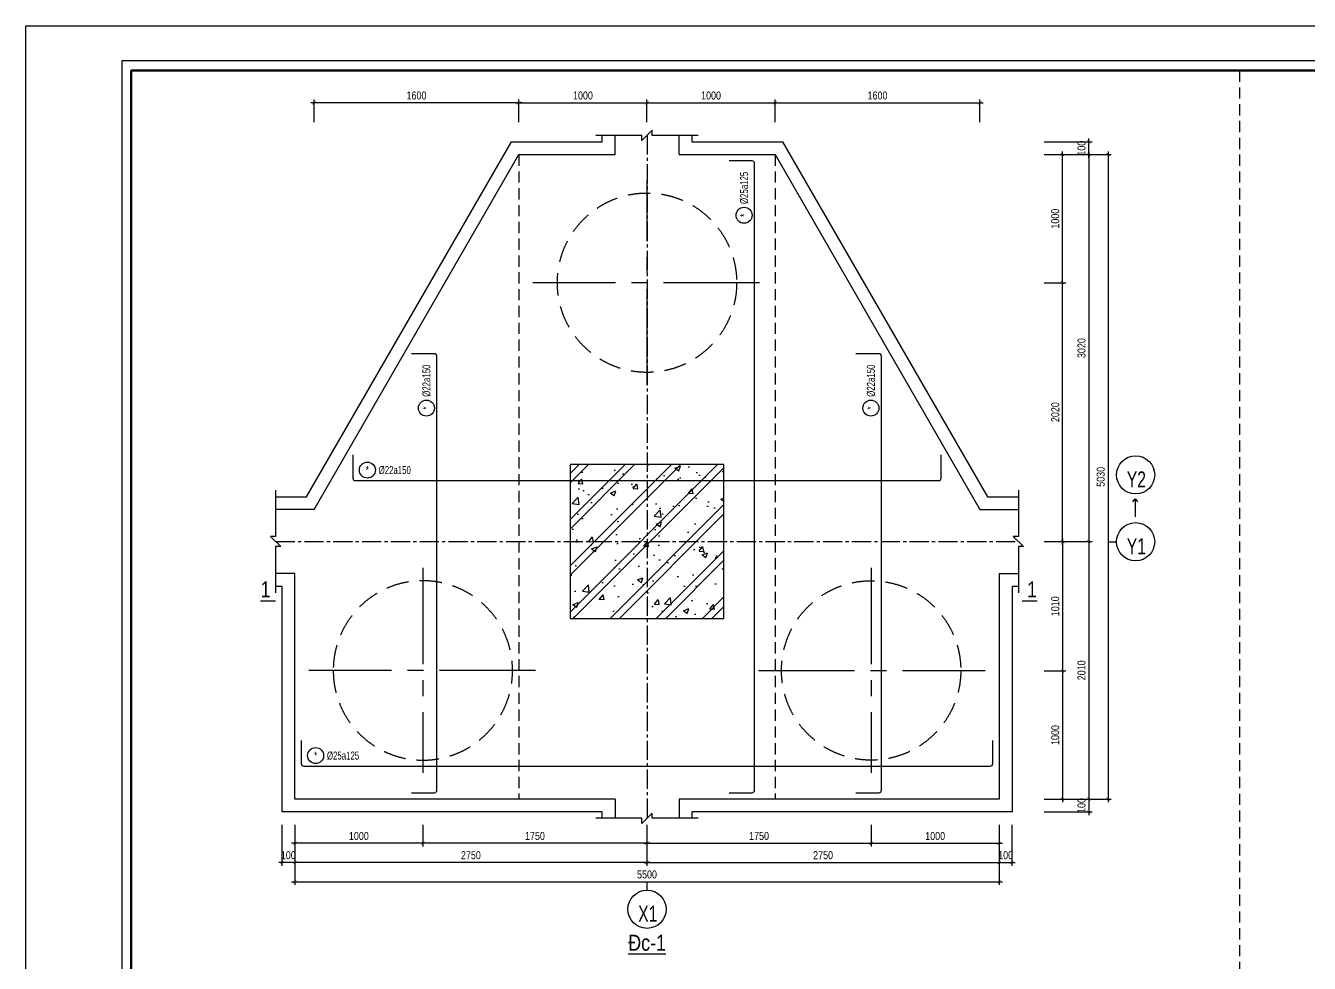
# Model space of a CAD drawing. Extents: x 71 to 2424299, y -14 to 1061502.
# Drawn here: x 1109180 to 1119203, y 528990 to 536307 of the extents above; entities that cross this region are included whole.
import ezdxf
from ezdxf.enums import TextEntityAlignment as Align

# ---------------------------------------------------------------- set-up
doc = ezdxf.new("R2010")
doc.units = 0
doc.header["$LTSCALE"] = 1000
doc.header["$MEASUREMENT"] = 0
doc.header["$PDMODE"] = 3
doc.linetypes.add('CENTER2', pattern=[1.125, 0.75, -0.125, 0.125, -0.125])
doc.linetypes.add('HIDDEN', pattern=[0.375, 0.25, -0.125])
doc.layers.get('0').update_dxf_attribs({"linetype": 'CONTINUOUS'})
doc.layers.get('Defpoints').update_dxf_attribs({"linetype": 'CONTINUOUS'})
for name, color, linetype in [('CDC-KHUNGTEN', 7, 'CONTINUOUS'), ('CDC.01.AXIS', 160, 'CENTER2'), ('CDC.02.DIM', 1, 'CONTINUOUS'), ('CDC.03.BORDER', 3, 'CONTINUOUS'), ('CDC.04.HIDDEN', 8, 'HIDDEN'), ('CDC.05.STEEL', 4, 'CONTINUOUS'), ('CDC.06.TEXT', 2, 'CONTINUOUS'), ('CDC.09.COLUMN', 4, 'CONTINUOUS'), ('CDC.10.HATCH', 9, 'CONTINUOUS'), ('CDC.11.NOTE', 8, 'CONTINUOUS'), ('CDC.12.PILE', 7, 'CONTINUOUS'), ('CDC.14.STEELNUM', 9, 'CONTINUOUS')]:
    doc.layers.add(name, color=color, linetype=linetype)
doc.styles.add('ARIAL', font='arial.ttf', dxfattribs={"width": 0.8})
doc.dimstyles.new('25', dxfattribs={"dimscale": 25, "dimtxt": 2.5, "dimasz": 1, "dimexe": 1, "dimexo": 0, "dimgap": 1, "dimtad": 1, "dimdec": 0, "dimdsep": 46, "dimtxsty": 'ARIAL', "dimblk": 'ARCHTICK', "dimcen": 1, "dimdle": 1, "dimclrd": 256, "dimclre": 256, "dimclrt": 2, "dimadec": 0, "dimazin": 0, "dimtfac": 0.00072, "dimtdec": 0, "dimtix": 1, "dimtmove": 2, "dimatfit": 3, "dimldrblk": 'ARCHTICK', "dimfxl": 1, "dimtolj": 1, "dimarcsym": 0})

# ---------------------------------------------------------------- blocks, each defined once
blk = doc.blocks.new('_ArchTick')
at = {"color": 0, "linetype": 'ByBlock', "const_width": 0.15}
blk.add_lwpolyline([(-0.5, -0.5), (0.5, 0.5)], dxfattribs=at)
blk = doc.blocks.new('*D94')
at = {"layer": 'CDC.02.DIM', "lineweight": -2, "transparency": 16777216}
for p, q in [((1111281, 530071), (1111281, 529751)), ((1114031, 530071), (1114031, 529751)), ((1114056, 529776), (1111256, 529776))]:
    blk.add_line(p, q, dxfattribs=at)
at = {"layer": 'Defpoints', "color": 0, "transparency": 16777216}
for p in [(1111281, 530071), (1114031, 530071), (1111281, 529776)]:
    blk.add_point(p, dxfattribs=at)
at = {"layer": 'CDC.02.DIM', "lineweight": -2, "transparency": 16777216, "xscale": 25, "yscale": 25, "zscale": 25, "rotation": 180}
blk.add_blockref('_ArchTick', (1111281, 529776), dxfattribs=at)
at = {"layer": 'CDC.02.DIM', "lineweight": -2, "transparency": 16777216, "xscale": 25, "yscale": 25, "zscale": 25}
blk.add_blockref('_ArchTick', (1114031, 529776), dxfattribs=at)
at = {"layer": 'CDC.02.DIM', "color": 2, "transparency": 16777216, "insert": (1112656, 529833), "char_height": 62.5, "attachment_point": 5, "style": 'ARIAL'}
blk.add_mtext('\\A1;2750', dxfattribs=at)
blk = doc.blocks.new('*D95')
at = {"layer": 'CDC.02.DIM', "lineweight": -2, "transparency": 16777216}
for p, q in [((1114031, 530071), (1114031, 529751)), ((1116781, 530071), (1116781, 529751)), ((1114006, 529776), (1116806, 529776))]:
    blk.add_line(p, q, dxfattribs=at)
at = {"layer": 'Defpoints', "color": 0, "transparency": 16777216}
for p in [(1114031, 530071), (1116781, 530071), (1116781, 529776)]:
    blk.add_point(p, dxfattribs=at)
at = {"layer": 'CDC.02.DIM', "lineweight": -2, "transparency": 16777216, "xscale": 25, "yscale": 25, "zscale": 25, "rotation": 180}
blk.add_blockref('_ArchTick', (1114031, 529776), dxfattribs=at)
at = {"layer": 'CDC.02.DIM', "lineweight": -2, "transparency": 16777216, "xscale": 25, "yscale": 25, "zscale": 25}
blk.add_blockref('_ArchTick', (1116781, 529776), dxfattribs=at)
at = {"layer": 'CDC.02.DIM', "color": 2, "transparency": 16777216, "insert": (1115406, 529833), "char_height": 62.5, "attachment_point": 5, "style": 'ARIAL'}
blk.add_mtext('\\A1;2750', dxfattribs=at)
blk = doc.blocks.new('*D96')
at = {"layer": 'CDC.02.DIM', "lineweight": -2, "transparency": 16777216}
for p, q in [((1111281, 530071), (1111281, 529601)), ((1116781, 530071), (1116781, 529601)), ((1111256, 529626), (1116806, 529626))]:
    blk.add_line(p, q, dxfattribs=at)
at = {"layer": 'Defpoints', "color": 0, "transparency": 16777216}
for p in [(1111281, 530071), (1116781, 530071), (1116781, 529626)]:
    blk.add_point(p, dxfattribs=at)
at = {"layer": 'CDC.02.DIM', "lineweight": -2, "transparency": 16777216, "xscale": 25, "yscale": 25, "zscale": 25, "rotation": 180}
blk.add_blockref('_ArchTick', (1111281, 529626), dxfattribs=at)
at = {"layer": 'CDC.02.DIM', "lineweight": -2, "transparency": 16777216, "xscale": 25, "yscale": 25, "zscale": 25}
blk.add_blockref('_ArchTick', (1116781, 529626), dxfattribs=at)
at = {"layer": 'CDC.02.DIM', "color": 2, "transparency": 16777216, "insert": (1114031, 529683), "char_height": 62.5, "attachment_point": 5, "style": 'ARIAL'}
blk.add_mtext('\\A1;5500', dxfattribs=at)
blk = doc.blocks.new('*D97')
at = {"layer": 'CDC.02.DIM', "lineweight": -2, "transparency": 16777216}
for p, q in [((1112281, 530071), (1112281, 529901)), ((1114031, 530071), (1114031, 529901)), ((1114056, 529926), (1112256, 529926))]:
    blk.add_line(p, q, dxfattribs=at)
at = {"layer": 'Defpoints', "color": 0, "transparency": 16777216}
for p in [(1112281, 530071), (1114031, 530071), (1112281, 529926)]:
    blk.add_point(p, dxfattribs=at)
at = {"layer": 'CDC.02.DIM', "lineweight": -2, "transparency": 16777216, "xscale": 25, "yscale": 25, "zscale": 25, "rotation": 180}
blk.add_blockref('_ArchTick', (1112281, 529926), dxfattribs=at)
at = {"layer": 'CDC.02.DIM', "lineweight": -2, "transparency": 16777216, "xscale": 25, "yscale": 25, "zscale": 25}
blk.add_blockref('_ArchTick', (1114031, 529926), dxfattribs=at)
at = {"layer": 'CDC.02.DIM', "color": 2, "transparency": 16777216, "insert": (1113156, 529983), "char_height": 62.5, "attachment_point": 5, "style": 'ARIAL'}
blk.add_mtext('\\A1;1750', dxfattribs=at)
blk = doc.blocks.new('*D98')
at = {"layer": 'CDC.02.DIM', "lineweight": -2, "transparency": 16777216}
for p, q in [((1114031, 530071), (1114031, 529901)), ((1115781, 530071), (1115781, 529901)), ((1114006, 529926), (1115806, 529926))]:
    blk.add_line(p, q, dxfattribs=at)
at = {"layer": 'Defpoints', "color": 0, "transparency": 16777216}
for p in [(1114031, 530071), (1115781, 530071), (1115781, 529926)]:
    blk.add_point(p, dxfattribs=at)
at = {"layer": 'CDC.02.DIM', "lineweight": -2, "transparency": 16777216, "xscale": 25, "yscale": 25, "zscale": 25, "rotation": 180}
blk.add_blockref('_ArchTick', (1114031, 529926), dxfattribs=at)
at = {"layer": 'CDC.02.DIM', "lineweight": -2, "transparency": 16777216, "xscale": 25, "yscale": 25, "zscale": 25}
blk.add_blockref('_ArchTick', (1115781, 529926), dxfattribs=at)
at = {"layer": 'CDC.02.DIM', "color": 2, "transparency": 16777216, "insert": (1114906, 529983), "char_height": 62.5, "attachment_point": 5, "style": 'ARIAL'}
blk.add_mtext('\\A1;1750', dxfattribs=at)
blk = doc.blocks.new('*D99')
at = {"layer": 'CDC.02.DIM', "lineweight": -2, "transparency": 16777216}
for p, q in [((1111181, 530071), (1111181, 529751)), ((1111281, 530071), (1111281, 529751)), ((1111306, 529776), (1111156, 529776))]:
    blk.add_line(p, q, dxfattribs=at)
at = {"layer": 'Defpoints', "color": 0, "transparency": 16777216}
for p in [(1111181, 530071), (1111281, 530071), (1111181, 529776)]:
    blk.add_point(p, dxfattribs=at)
at = {"layer": 'CDC.02.DIM', "lineweight": -2, "transparency": 16777216, "xscale": 25, "yscale": 25, "zscale": 25, "rotation": 180}
blk.add_blockref('_ArchTick', (1111181, 529776), dxfattribs=at)
at = {"layer": 'CDC.02.DIM', "lineweight": -2, "transparency": 16777216, "xscale": 25, "yscale": 25, "zscale": 25}
blk.add_blockref('_ArchTick', (1111281, 529776), dxfattribs=at)
at = {"layer": 'CDC.02.DIM', "color": 2, "transparency": 16777216, "insert": (1111230, 529833), "char_height": 62.5, "attachment_point": 5, "style": 'ARIAL'}
blk.add_mtext('\\A1;100', dxfattribs=at)
blk = doc.blocks.new('*D100')
at = {"layer": 'CDC.02.DIM', "lineweight": -2, "transparency": 16777216}
for p, q in [((1116781, 530071), (1116781, 529751)), ((1116881, 530071), (1116881, 529751)), ((1116756, 529776), (1116906, 529776))]:
    blk.add_line(p, q, dxfattribs=at)
at = {"layer": 'Defpoints', "color": 0, "transparency": 16777216}
for p in [(1116781, 530071), (1116881, 530071), (1116881, 529776)]:
    blk.add_point(p, dxfattribs=at)
at = {"layer": 'CDC.02.DIM', "lineweight": -2, "transparency": 16777216, "xscale": 25, "yscale": 25, "zscale": 25, "rotation": 180}
blk.add_blockref('_ArchTick', (1116781, 529776), dxfattribs=at)
at = {"layer": 'CDC.02.DIM', "lineweight": -2, "transparency": 16777216, "xscale": 25, "yscale": 25, "zscale": 25}
blk.add_blockref('_ArchTick', (1116881, 529776), dxfattribs=at)
at = {"layer": 'CDC.02.DIM', "color": 2, "transparency": 16777216, "insert": (1116831, 529833), "char_height": 62.5, "attachment_point": 5, "style": 'ARIAL'}
blk.add_mtext('\\A1;100', dxfattribs=at)
blk = doc.blocks.new('*D101')
at = {"layer": 'CDC.02.DIM', "lineweight": -2, "transparency": 16777216}
for p, q in [((1117131, 535301), (1117506, 535301)), ((1117481, 535326), (1117481, 532256)), ((1117131, 532281), (1117506, 532281))]:
    blk.add_line(p, q, dxfattribs=at)
at = {"layer": 'Defpoints', "color": 0, "transparency": 16777216}
for p in [(1117131, 535301), (1117131, 532281), (1117481, 532281)]:
    blk.add_point(p, dxfattribs=at)
at = {"layer": 'CDC.02.DIM', "lineweight": -2, "transparency": 16777216, "xscale": 25, "yscale": 25, "zscale": 25}
for p, rotation in [((1117481, 535301), 90), ((1117481, 532281), 270)]:
    blk.add_blockref('_ArchTick', p, dxfattribs=dict(at, rotation=rotation))
at = {"layer": 'CDC.02.DIM', "color": 2, "transparency": 16777216, "insert": (1117424, 533791), "char_height": 62.5, "attachment_point": 5, "rotation": 90, "style": 'ARIAL'}
blk.add_mtext('\\A1;3020', dxfattribs=at)
blk = doc.blocks.new('*D102')
at = {"layer": 'CDC.02.DIM', "lineweight": -2, "transparency": 16777216}
for p, q in [((1117131, 532281), (1117506, 532281)), ((1117481, 532306), (1117481, 530246)), ((1117131, 530271), (1117506, 530271))]:
    blk.add_line(p, q, dxfattribs=at)
at = {"layer": 'Defpoints', "color": 0, "transparency": 16777216}
for p in [(1117131, 532281), (1117131, 530271), (1117481, 530271)]:
    blk.add_point(p, dxfattribs=at)
at = {"layer": 'CDC.02.DIM', "lineweight": -2, "transparency": 16777216, "xscale": 25, "yscale": 25, "zscale": 25}
for p, rotation in [((1117481, 532281), 90), ((1117481, 530271), 270)]:
    blk.add_blockref('_ArchTick', p, dxfattribs=dict(at, rotation=rotation))
at = {"layer": 'CDC.02.DIM', "color": 2, "transparency": 16777216, "insert": (1117424, 531276), "char_height": 62.5, "attachment_point": 5, "rotation": 90, "style": 'ARIAL'}
blk.add_mtext('\\A1;2010', dxfattribs=at)
blk = doc.blocks.new('*D103')
at = {"layer": 'CDC.02.DIM', "lineweight": -2, "transparency": 16777216}
for p, q in [((1117131, 535401), (1117506, 535401)), ((1117481, 535276), (1117481, 535426)), ((1117131, 535301), (1117506, 535301))]:
    blk.add_line(p, q, dxfattribs=at)
at = {"layer": 'Defpoints', "color": 0, "transparency": 16777216}
for p in [(1117131, 535401), (1117481, 535401), (1117131, 535301)]:
    blk.add_point(p, dxfattribs=at)
at = {"layer": 'CDC.02.DIM', "lineweight": -2, "transparency": 16777216, "xscale": 25, "yscale": 25, "zscale": 25}
for p, rotation in [((1117481, 535401), 90), ((1117481, 535301), 270)]:
    blk.add_blockref('_ArchTick', p, dxfattribs=dict(at, rotation=rotation))
at = {"layer": 'CDC.02.DIM', "color": 2, "transparency": 16777216, "insert": (1117424, 535351), "char_height": 62.5, "attachment_point": 5, "rotation": 90, "style": 'ARIAL'}
blk.add_mtext('\\A1;100', dxfattribs=at)
blk = doc.blocks.new('*D104')
at = {"layer": 'CDC.02.DIM', "lineweight": -2, "transparency": 16777216}
for p, q in [((1117131, 530271), (1117506, 530271)), ((1117481, 530296), (1117481, 530146)), ((1117131, 530171), (1117506, 530171))]:
    blk.add_line(p, q, dxfattribs=at)
at = {"layer": 'Defpoints', "color": 0, "transparency": 16777216}
for p in [(1117131, 530271), (1117131, 530171), (1117481, 530171)]:
    blk.add_point(p, dxfattribs=at)
at = {"layer": 'CDC.02.DIM', "lineweight": -2, "transparency": 16777216, "xscale": 25, "yscale": 25, "zscale": 25}
for p, rotation in [((1117481, 530271), 90), ((1117481, 530171), 270)]:
    blk.add_blockref('_ArchTick', p, dxfattribs=dict(at, rotation=rotation))
at = {"layer": 'CDC.02.DIM', "color": 2, "transparency": 16777216, "insert": (1117424, 530221), "char_height": 62.5, "attachment_point": 5, "rotation": 90, "style": 'ARIAL'}
blk.add_mtext('\\A1;100', dxfattribs=at)
blk = doc.blocks.new('*D105')
at = {"layer": 'CDC.02.DIM', "lineweight": -2, "transparency": 16777216}
for p, q in [((1117131, 534301), (1117301, 534301)), ((1117276, 532256), (1117276, 534326)), ((1117131, 532281), (1117301, 532281))]:
    blk.add_line(p, q, dxfattribs=at)
at = {"layer": 'Defpoints', "color": 0, "transparency": 16777216}
for p in [(1117131, 534301), (1117276, 534301), (1117131, 532281)]:
    blk.add_point(p, dxfattribs=at)
at = {"layer": 'CDC.02.DIM', "lineweight": -2, "transparency": 16777216, "xscale": 25, "yscale": 25, "zscale": 25}
for p, rotation in [((1117276, 534301), 90), ((1117276, 532281), 270)]:
    blk.add_blockref('_ArchTick', p, dxfattribs=dict(at, rotation=rotation))
at = {"layer": 'CDC.02.DIM', "color": 2, "transparency": 16777216, "insert": (1117219, 533291), "char_height": 62.5, "attachment_point": 5, "rotation": 90, "style": 'ARIAL'}
blk.add_mtext('\\A1;2020', dxfattribs=at)
blk = doc.blocks.new('*D106')
at = {"layer": 'CDC.02.DIM', "lineweight": -2, "transparency": 16777216}
for p, q in [((1117131, 532281), (1117301, 532281)), ((1117276, 532306), (1117276, 531246)), ((1117131, 531271), (1117301, 531271))]:
    blk.add_line(p, q, dxfattribs=at)
at = {"layer": 'Defpoints', "color": 0, "transparency": 16777216}
for p in [(1117131, 532281), (1117131, 531271), (1117276, 531271)]:
    blk.add_point(p, dxfattribs=at)
at = {"layer": 'CDC.02.DIM', "lineweight": -2, "transparency": 16777216, "xscale": 25, "yscale": 25, "zscale": 25}
for p, rotation in [((1117276, 532281), 90), ((1117276, 531271), 270)]:
    blk.add_blockref('_ArchTick', p, dxfattribs=dict(at, rotation=rotation))
at = {"layer": 'CDC.02.DIM', "color": 2, "transparency": 16777216, "insert": (1117219, 531776), "char_height": 62.5, "attachment_point": 5, "rotation": 90, "style": 'ARIAL'}
blk.add_mtext('\\A1;1010', dxfattribs=at)
blk = doc.blocks.new('*D107')
at = {"layer": 'CDC.02.DIM', "lineweight": -2, "transparency": 16777216}
for p, q in [((1117131, 535301), (1117656, 535301)), ((1117631, 535326), (1117631, 530246)), ((1117131, 530271), (1117656, 530271))]:
    blk.add_line(p, q, dxfattribs=at)
at = {"layer": 'Defpoints', "color": 0, "transparency": 16777216}
for p in [(1117131, 535301), (1117131, 530271), (1117631, 530271)]:
    blk.add_point(p, dxfattribs=at)
at = {"layer": 'CDC.02.DIM', "lineweight": -2, "transparency": 16777216, "xscale": 25, "yscale": 25, "zscale": 25}
for p, rotation in [((1117631, 535301), 90), ((1117631, 530271), 270)]:
    blk.add_blockref('_ArchTick', p, dxfattribs=dict(at, rotation=rotation))
at = {"layer": 'CDC.02.DIM', "color": 2, "transparency": 16777216, "insert": (1117574, 532786), "char_height": 62.5, "attachment_point": 5, "rotation": 90, "style": 'ARIAL'}
blk.add_mtext('\\A1;5030', dxfattribs=at)
blk = doc.blocks.new('*D108')
at = {"layer": 'CDC.02.DIM', "lineweight": -2, "transparency": 16777216}
for p, q in [((1113006, 535705), (1114056, 535705)), ((1113031, 535555), (1113031, 535730)), ((1114031, 535555), (1114031, 535730))]:
    blk.add_line(p, q, dxfattribs=at)
at = {"layer": 'Defpoints', "color": 0, "transparency": 16777216}
for p in [(1114031, 535705), (1113031, 535555), (1114031, 535555)]:
    blk.add_point(p, dxfattribs=at)
at = {"layer": 'CDC.02.DIM', "lineweight": -2, "transparency": 16777216, "xscale": 25, "yscale": 25, "zscale": 25, "rotation": 180}
blk.add_blockref('_ArchTick', (1113031, 535705), dxfattribs=at)
at = {"layer": 'CDC.02.DIM', "lineweight": -2, "transparency": 16777216, "xscale": 25, "yscale": 25, "zscale": 25}
blk.add_blockref('_ArchTick', (1114031, 535705), dxfattribs=at)
at = {"layer": 'CDC.02.DIM', "color": 2, "transparency": 16777216, "insert": (1113531, 535762), "char_height": 62.5, "attachment_point": 5, "style": 'ARIAL'}
blk.add_mtext('\\A1;1000', dxfattribs=at)
blk = doc.blocks.new('*D109')
at = {"layer": 'CDC.02.DIM', "lineweight": -2, "transparency": 16777216}
for p, q in [((1114006, 535705), (1115056, 535705)), ((1114031, 535555), (1114031, 535730)), ((1115031, 535555), (1115031, 535730))]:
    blk.add_line(p, q, dxfattribs=at)
at = {"layer": 'Defpoints', "color": 0, "transparency": 16777216}
for p in [(1115031, 535705), (1114031, 535555), (1115031, 535555)]:
    blk.add_point(p, dxfattribs=at)
at = {"layer": 'CDC.02.DIM', "lineweight": -2, "transparency": 16777216, "xscale": 25, "yscale": 25, "zscale": 25, "rotation": 180}
blk.add_blockref('_ArchTick', (1114031, 535705), dxfattribs=at)
at = {"layer": 'CDC.02.DIM', "lineweight": -2, "transparency": 16777216, "xscale": 25, "yscale": 25, "zscale": 25}
blk.add_blockref('_ArchTick', (1115031, 535705), dxfattribs=at)
at = {"layer": 'CDC.02.DIM', "color": 2, "transparency": 16777216, "insert": (1114531, 535762), "char_height": 62.5, "attachment_point": 5, "style": 'ARIAL'}
blk.add_mtext('\\A1;1000', dxfattribs=at)
blk = doc.blocks.new('*D110')
at = {"layer": 'CDC.02.DIM', "lineweight": -2, "transparency": 16777216}
for p, q in [((1113056, 535705), (1111406, 535705)), ((1111431, 535555), (1111431, 535730)), ((1113031, 535555), (1113031, 535730))]:
    blk.add_line(p, q, dxfattribs=at)
at = {"layer": 'Defpoints', "color": 0, "transparency": 16777216}
for p in [(1111431, 535705), (1111431, 535555), (1113031, 535555)]:
    blk.add_point(p, dxfattribs=at)
at = {"layer": 'CDC.02.DIM', "lineweight": -2, "transparency": 16777216, "xscale": 25, "yscale": 25, "zscale": 25, "rotation": 180}
blk.add_blockref('_ArchTick', (1111431, 535705), dxfattribs=at)
at = {"layer": 'CDC.02.DIM', "lineweight": -2, "transparency": 16777216, "xscale": 25, "yscale": 25, "zscale": 25}
blk.add_blockref('_ArchTick', (1113031, 535705), dxfattribs=at)
at = {"layer": 'CDC.02.DIM', "color": 2, "transparency": 16777216, "insert": (1112231, 535762), "char_height": 62.5, "attachment_point": 5, "style": 'ARIAL'}
blk.add_mtext('\\A1;1600', dxfattribs=at)
blk = doc.blocks.new('*D111')
at = {"layer": 'CDC.02.DIM', "lineweight": -2, "transparency": 16777216}
for p, q in [((1115006, 535705), (1116656, 535705)), ((1115031, 535555), (1115031, 535730)), ((1116631, 535555), (1116631, 535730))]:
    blk.add_line(p, q, dxfattribs=at)
at = {"layer": 'Defpoints', "color": 0, "transparency": 16777216}
for p in [(1116631, 535705), (1115031, 535555), (1116631, 535555)]:
    blk.add_point(p, dxfattribs=at)
at = {"layer": 'CDC.02.DIM', "lineweight": -2, "transparency": 16777216, "xscale": 25, "yscale": 25, "zscale": 25, "rotation": 180}
blk.add_blockref('_ArchTick', (1115031, 535705), dxfattribs=at)
at = {"layer": 'CDC.02.DIM', "lineweight": -2, "transparency": 16777216, "xscale": 25, "yscale": 25, "zscale": 25}
blk.add_blockref('_ArchTick', (1116631, 535705), dxfattribs=at)
at = {"layer": 'CDC.02.DIM', "color": 2, "transparency": 16777216, "insert": (1115831, 535762), "char_height": 62.5, "attachment_point": 5, "style": 'ARIAL'}
blk.add_mtext('\\A1;1600', dxfattribs=at)
blk = doc.blocks.new('D1400')
at = {"layer": 'CDC.01.AXIS'}
for p, q in [((0, -800), (0, 800)), ((879, 0), (-891, 0))]:
    blk.add_line(p, q, dxfattribs=at)
at = {"layer": 'CDC.04.HIDDEN', "ltscale": 0.7}
blk.add_circle((0, 0), 700, dxfattribs=at)
blk = doc.blocks.new('*D211')
at = {"layer": 'CDC.02.DIM', "lineweight": -2, "transparency": 16777216}
for p, q in [((1111281, 530071), (1111281, 529901)), ((1112281, 530071), (1112281, 529901)), ((1112306, 529926), (1111256, 529926))]:
    blk.add_line(p, q, dxfattribs=at)
at = {"layer": 'Defpoints', "color": 0, "transparency": 16777216}
for p in [(1111281, 530071), (1112281, 530071), (1111281, 529926)]:
    blk.add_point(p, dxfattribs=at)
at = {"layer": 'CDC.02.DIM', "lineweight": -2, "transparency": 16777216, "xscale": 25, "yscale": 25, "zscale": 25, "rotation": 180}
blk.add_blockref('_ArchTick', (1111281, 529926), dxfattribs=at)
at = {"layer": 'CDC.02.DIM', "lineweight": -2, "transparency": 16777216, "xscale": 25, "yscale": 25, "zscale": 25}
blk.add_blockref('_ArchTick', (1112281, 529926), dxfattribs=at)
at = {"layer": 'CDC.02.DIM', "color": 2, "transparency": 16777216, "insert": (1111781, 529983), "char_height": 62.5, "attachment_point": 5, "style": 'ARIAL'}
blk.add_mtext('\\A1;1000', dxfattribs=at)
blk = doc.blocks.new('*D212')
at = {"layer": 'CDC.02.DIM', "lineweight": -2, "transparency": 16777216}
for p, q in [((1115781, 530071), (1115781, 529901)), ((1116781, 530071), (1116781, 529901)), ((1115756, 529926), (1116806, 529926))]:
    blk.add_line(p, q, dxfattribs=at)
at = {"layer": 'Defpoints', "color": 0, "transparency": 16777216}
for p in [(1115781, 530071), (1116781, 530071), (1116781, 529926)]:
    blk.add_point(p, dxfattribs=at)
at = {"layer": 'CDC.02.DIM', "lineweight": -2, "transparency": 16777216, "xscale": 25, "yscale": 25, "zscale": 25, "rotation": 180}
blk.add_blockref('_ArchTick', (1115781, 529926), dxfattribs=at)
at = {"layer": 'CDC.02.DIM', "lineweight": -2, "transparency": 16777216, "xscale": 25, "yscale": 25, "zscale": 25}
blk.add_blockref('_ArchTick', (1116781, 529926), dxfattribs=at)
at = {"layer": 'CDC.02.DIM', "color": 2, "transparency": 16777216, "insert": (1116281, 529983), "char_height": 62.5, "attachment_point": 5, "style": 'ARIAL'}
blk.add_mtext('\\A1;1000', dxfattribs=at)
blk = doc.blocks.new('*D213')
at = {"layer": 'CDC.02.DIM', "lineweight": -2, "transparency": 16777216}
for p, q in [((1117131, 531271), (1117301, 531271)), ((1117276, 531296), (1117276, 530246)), ((1117131, 530271), (1117301, 530271))]:
    blk.add_line(p, q, dxfattribs=at)
at = {"layer": 'Defpoints', "color": 0, "transparency": 16777216}
for p in [(1117131, 531271), (1117131, 530271), (1117276, 530271)]:
    blk.add_point(p, dxfattribs=at)
at = {"layer": 'CDC.02.DIM', "lineweight": -2, "transparency": 16777216, "xscale": 25, "yscale": 25, "zscale": 25}
for p, rotation in [((1117276, 531271), 90), ((1117276, 530271), 270)]:
    blk.add_blockref('_ArchTick', p, dxfattribs=dict(at, rotation=rotation))
at = {"layer": 'CDC.02.DIM', "color": 2, "transparency": 16777216, "insert": (1117219, 530771), "char_height": 62.5, "attachment_point": 5, "rotation": 90, "style": 'ARIAL'}
blk.add_mtext('\\A1;1000', dxfattribs=at)
blk = doc.blocks.new('*D214')
at = {"layer": 'CDC.02.DIM', "lineweight": -2, "transparency": 16777216}
for p, q in [((1117131, 535301), (1117301, 535301)), ((1117276, 534276), (1117276, 535326)), ((1117131, 534301), (1117301, 534301))]:
    blk.add_line(p, q, dxfattribs=at)
at = {"layer": 'Defpoints', "color": 0, "transparency": 16777216}
for p in [(1117131, 535301), (1117276, 535301), (1117131, 534301)]:
    blk.add_point(p, dxfattribs=at)
at = {"layer": 'CDC.02.DIM', "lineweight": -2, "transparency": 16777216, "xscale": 25, "yscale": 25, "zscale": 25}
for p, rotation in [((1117276, 535301), 90), ((1117276, 534301), 270)]:
    blk.add_blockref('_ArchTick', p, dxfattribs=dict(at, rotation=rotation))
at = {"layer": 'CDC.02.DIM', "color": 2, "transparency": 16777216, "insert": (1117219, 534801), "char_height": 62.5, "attachment_point": 5, "rotation": 90, "style": 'ARIAL'}
blk.add_mtext('\\A1;1000', dxfattribs=at)
blk = doc.blocks.new('KHUNG TEN')
at = {"layer": 'CDC-KHUNGTEN', "color": 8}
blk.add_lwpolyline([(75096, 1100), (83000, 1100), (83000, 58300), (3000, 58300), (3000, 1100), (75096, 1100)], dxfattribs=at)
at = {"layer": 'CDC-KHUNGTEN', "color": 255, "lineweight": 60}
blk.add_lwpolyline([(74900, 1400), (74900, 58000), (3300, 58000), (3300, 1400), (74900, 1400)], close=True, dxfattribs=at)
at = {"layer": 'Defpoints', "color": 1, "ltscale": 0.2}
blk.add_lwpolyline([(0, 0), (0, 59400), (84100, 59400), (84100, 0), (0, 0)], close=True, dxfattribs=at)

msp = doc.modelspace()

# ---------------------------------------------------------------- hatches: boundary and pattern name
at = {"layer": 'CDC.10.HATCH'}
h = msp.add_hatch(dxfattribs=at)
h.set_pattern_fill('CHAU-01', color=256, scale=60, style=0, pattern_type=2)
h.set_pattern_definition([(50, (807.74, 0), (430.35611, -37.65128), [45, -495]), (355, (807.74, 0), (-83.2508, 451.31528), [36, -396]), (100.4514, (843.6, -3.14), (347.10563, 413.66373), [38.24411, -420.68527]), (46.1842, (807.74, 120), (640.34463, -99.3114), [67.5, -742.5]), (96.6356, (861.1, 111.7), (560.79762, 584.47072), [57.36617, -631.0278]), (351.1842, (807.74, 120), (560.79717, 584.47116), [54, -594]), (21, (867.74, 90), (358.14423, -241.57133), [45, -495]), (326, (867.74, 90), (145.9892, 435.09003), [36, -396]), (71.4514, (897.6, 69.87), (504.13358, 193.5183), [38.24411, -420.68527]), (37.5, (807.74, 0), (7.295913, 199.736312), [0, -391.2, 0, -402, 0, -397.5]), (7.5, (807.74, 0), (157.841722, 236.647027), [0, -229.2, 0, -382.2, 0, -151.5]), (327.5, (673.94, 0), (320.293462, -13.532923), [0, -150, 0, -468, 0, -621]), (317.5, (613.94, 0), (349.9117, 60.06299), [0, -195, 0, -310.8, 0, -441]), (45, (807.74, 0), (-180.31223, 180.31223), []), (45, (807.74, 73.5), (-180.31223, 180.31223), [])])
h.paths.add_polyline_path([(1114631.15, 532281.8), (1113431.15, 532281.8), (1113431.15, 531681.8), (1114631.15, 531681.8)])
h.paths.add_polyline_path([(1114631.15, 532881.8), (1113431.15, 532881.8), (1113431.15, 532281.8), (1114631.15, 532281.8)])

# ---------------------------------------------------------------- linework, layer by layer
at = {"layer": 'CDC.01.AXIS', "ltscale": 0.2}
for p, q in [((1114031.15, 535451.3), (1114031.15, 530121.31)), ((1111131.15, 532281.32), (1116931.15, 532281.32))]:
    msp.add_line(p, q, dxfattribs=at)
at = {"layer": 'CDC.03.BORDER'}
for p, q in [((1113781.15, 535301.3), (1113781.15, 535451.3)), ((1114281.15, 535301.3), (1114281.15, 535451.3)), ((1111431.32, 532531.32), (1111131.15, 532531.32)), ((1116630.98, 532531.32), (1116931.15, 532531.32)), ((1111281.15, 532031.32), (1111131.15, 532031.32)), ((1116781.15, 532031.32), (1116931.15, 532031.32)), ((1113781.15, 530271.31), (1113781.15, 530121.31)), ((1114281.15, 530271.31), (1114281.15, 530121.31))]:
    msp.add_line(p, q, dxfattribs=at)
for points in [[(1111431.32, 532531.32), (1113031.15, 535301.3), (1113781.15, 535301.3)], [(1114281.15, 535301.3), (1115031.15, 535301.3), (1116630.98, 532531.32)], [(1111281.15, 530271.31), (1111281.15, 532031.32)], [(1116781.15, 532031.32), (1116781.15, 530271.31), (1114281.15, 530271.31)], [(1113781.15, 530271.31), (1111281.15, 530271.31)]]:
    msp.add_lwpolyline(points, dxfattribs=at)
at = {"layer": 'CDC.04.HIDDEN', "ltscale": 0.35}
for p, q in [((1118656.37, 535957.16), (1118656.37, 521807.16)), ((1113031.15, 535301.3), (1113031.15, 530271.31)), ((1115031.15, 535301.3), (1115031.15, 530271.31))]:
    msp.add_line(p, q, dxfattribs=at)
at = {"layer": 'CDC.05.STEEL'}
for points in [[(1114671.44, 530321.31), (1114851.44, 530321.31, 0.41421356), (1114871.44, 530341.31), (1114871.44, 535231.3, 0.41421356), (1114851.44, 535251.3), (1114671.44, 535251.3)], [(1112190.98, 530321.31), (1112370.98, 530321.31, 0.41421356), (1112390.98, 530341.31), (1112390.98, 533726.64, 0.41421356), (1112370.98, 533746.64), (1112190.98, 533746.64)], [(1115661.54, 530321.31), (1115841.54, 530321.31, 0.41421356), (1115861.54, 530341.31), (1115861.54, 533726.64, 0.41421356), (1115841.54, 533746.64), (1115661.54, 533746.64)], [(1111734.72, 532956.66), (1111734.72, 532776.66, 0.41421356), (1111754.72, 532756.66), (1116307.58, 532756.66, 0.41421356), (1116327.58, 532776.66), (1116327.58, 532956.66)], [(1111331.15, 530728.39), (1111331.15, 530548.39, 0.41421356), (1111351.15, 530528.39), (1116711.15, 530528.39, 0.41421356), (1116731.15, 530548.39), (1116731.15, 530728.39)]]:
    msp.add_lwpolyline(points, format="xyb", dxfattribs=at)
at = {"layer": 'CDC.09.COLUMN'}
msp.add_lwpolyline([(1113431.15, 531681.8), (1114631.15, 531681.8), (1114631.15, 532881.8), (1113431.15, 532881.8)], close=True, dxfattribs=at)
at = {"layer": 'CDC.11.NOTE'}
for p, q in [((1117631.15, 532279.39), (1117697.08, 532279.39)), ((1114031.15, 529560.56), (1114031.15, 529626.48))]:
    msp.add_line(p, q, dxfattribs=at)
for points in [[(1111131.15, 532631.32), (1111373.6, 532631.32), (1112973.43, 535401.3), (1113681.15, 535401.3), (1113681.15, 535451.3)], [(1114431.15, 535451.3), (1114071.15, 535451.3), (1114071.15, 535491.3), (1113991.15, 535411.3), (1113991.15, 535451.3), (1113631.15, 535451.3)], [(1114381.15, 535451.3), (1114381.15, 535401.3), (1115088.88, 535401.3), (1116688.7, 532631.32), (1116931.15, 532631.32)], [(1111131.15, 532681.32), (1111131.15, 532321.32), (1111091.15, 532321.32), (1111171.15, 532241.32), (1111131.15, 532241.32), (1111131.15, 531881.32)], [(1116931.15, 532681.32), (1116931.15, 532321.32), (1116891.15, 532321.32), (1116971.15, 532241.32), (1116931.15, 532241.32), (1116931.15, 531881.32)], [(1113681.15, 530121.31), (1113681.15, 530171.31), (1111181.15, 530171.31), (1111181.15, 531931.32), (1111131.15, 531931.32)], [(1116931.15, 531931.32), (1116881.15, 531931.32), (1116881.15, 530171.31), (1114381.15, 530171.31), (1114381.15, 530121.31)], [(1114431.15, 530121.31), (1114071.15, 530121.31), (1114071.15, 530161.31), (1113991.15, 530081.31), (1113991.15, 530121.31), (1113631.15, 530121.31)]]:
    msp.add_lwpolyline(points, dxfattribs=at)
for centre in [(1117846.22, 532801.53), (1117846.22, 532279.39), (1114031.15, 529411.42)]:
    msp.add_circle(centre, 149.14, dxfattribs=at)
at = {"layer": 'CDC.14.STEELNUM'}
for centre in [(1114788.94, 534827.33), (1112308.48, 533322.67), (1115779.04, 533322.67), (1111847.4, 532839.16), (1111443.83, 530610.89)]:
    msp.add_circle(centre, 62.5, dxfattribs=at)

# ---------------------------------------------------------------- block references
at = {"layer": 'CDC.06.TEXT', "xscale": 0.2499999999982123, "yscale": 0.2499999999982123, "zscale": 0.2499999999982123}
msp.add_blockref('KHUNG TEN', (1109179.55, 521457.16), dxfattribs=at)
at = {"layer": 'CDC.12.PILE'}
msp.add_blockref('D1400', (1114031.15, 534301.31), dxfattribs=at)
at = {"layer": 'CDC.12.PILE', "xscale": -1, "rotation": 180}
msp.add_blockref('D1400', (1112281.15, 531275.06), dxfattribs=at)
at = {"layer": 'CDC.12.PILE', "rotation": 180}
msp.add_blockref('D1400', (1115781.15, 531275.06), dxfattribs=at)

# ---------------------------------------------------------------- texts
at = {"layer": 'CDC.06.TEXT', "style": 'ARIAL', "width": 0.7}
for s, p in [('%%C25a125', (1114788.94, 535041.35)), ('%%C22a150', (1112308.48, 533536.69)), ('%%C22a150', (1115779.04, 533536.69))]:
    msp.add_text(s, height=62.5, rotation=90, dxfattribs=at).set_placement(p, align=Align.MIDDLE_CENTER)
at = {"layer": 'CDC.06.TEXT', "style": 'ARIAL'}
for s, height, width, p in [('%%C22a150', 62.5, 0.7, (1112061.42, 532839.16)), ('%%U1 ', 125, 0.8, (1111071.52, 531907.17)), ('%%U 1', 125, 0.8, (1117018.15, 531907.17)), ('%%C25a125', 62.5, 0.7, (1111657.85, 530610.89)), ('%%UĐc-1', 125, 0.8, (1114031.78, 529150.35))]:
    msp.add_text(s, height=height, dxfattribs=dict(at, width=width)).set_placement(p, align=Align.MIDDLE_CENTER)
at = {"layer": 'CDC.06.TEXT', "char_height": 125, "width": 116.16, "attachment_point": 8, "line_spacing_factor": 0.938532}
for s, insert in [('{\\fArial|b0|i0|c0|p34;\\W0.7;Y2}', (1117852.14, 532703.86)), ('{\\fArial|b0|i0|c0|p34;\\W0.7;Y1}', (1117852.14, 532181.72)), ('{\\fArial|b0|i0|c0|p34;\\W0.7;X1}', (1114037.07, 529313.75))]:
    msp.add_mtext(s, dxfattribs=dict(at, insert=insert))
at = {"layer": 'CDC.14.STEELNUM', "style": 'ARIAL', "width": 0.7}
for p in [(1114788.94, 534827.33), (1112308.48, 533322.67), (1115779.04, 533322.67)]:
    msp.add_text('*', height=62.5, rotation=90, dxfattribs=at).set_placement(p, align=Align.MIDDLE_CENTER)
for p in [(1111847.4, 532839.16), (1111443.83, 530610.89)]:
    msp.add_text('*', height=62.5, dxfattribs=at).set_placement(p, align=Align.MIDDLE_CENTER)

# ---------------------------------------------------------------- dimensions: what is measured, and where the dimension line sits
at = {"layer": 'CDC.02.DIM'}
for base, p1, p2, picture, middle in [((1111431.32, 535704.94), (1113031.15, 535554.94), (1111431.32, 535554.94), '*D110', (1112231.24, 535761.85)), ((1114031.15, 535704.94), (1113031.15, 535554.94), (1114031.15, 535554.94), '*D108', (1113531.15, 535761.85)), ((1115031.15, 535704.94), (1114031.15, 535554.94), (1115031.15, 535554.94), '*D109', (1114531.15, 535761.85)), ((1111281.15, 529776.48), (1114031.15, 530071.31), (1111281.15, 530071.31), '*D94', (1112656.15, 529833.39)), ((1116781.15, 529626.48), (1111281.15, 530071.31), (1116781.15, 530071.31), '*D96', (1114031.15, 529683.39)), ((1111281.15, 529926.48), (1112281.16, 530071.31), (1111281.15, 530071.31), '*D211', (1111781.16, 529983.39)), ((1112281.16, 529926.48), (1114031.15, 530071.31), (1112281.16, 530071.31), '*D97', (1113156.16, 529983.39)), ((1116781.15, 529776.48), (1114031.15, 530071.31), (1116781.15, 530071.31), '*D95', (1115406.15, 529833.39)), ((1115781.16, 529926.48), (1114031.15, 530071.31), (1115781.16, 530071.31), '*D98', (1114906.16, 529983.39)), ((1116781.15, 529926.48), (1115781.16, 530071.31), (1116781.15, 530071.31), '*D212', (1116281.16, 529983.39))]:
    dim = msp.add_linear_dim(base=base, p1=p1, p2=p2, dimstyle='25', dxfattribs=at)
    dim.commit()
    dim.dimension.update_dxf_attribs({"geometry": picture, "text_midpoint": middle})
for base, p1, p2, angle, picture, middle in [((1116630.98, 535704.94), (1115031.15, 535554.94), (1116630.98, 535554.94), 180, '*D111', (1115831.07, 535761.85)), ((1117481.15, 532281.32), (1117131.15, 535301.3), (1117131.15, 532281.32), 90, '*D101', (1117424.22, 533791.31)), ((1117631.15, 530271.31), (1117131.15, 535301.3), (1117131.15, 530271.31), 90, '*D107', (1117574.22, 532786.31)), ((1117276.15, 535301.3), (1117131.15, 534301.31), (1117131.15, 535301.3), 90, '*D214', (1117219.24, 534801.31)), ((1117276.15, 534301.31), (1117131.15, 532281.32), (1117131.15, 534301.31), 90, '*D105', (1117219.24, 533291.32)), ((1117481.15, 530271.31), (1117131.15, 532281.32), (1117131.15, 530271.31), 90, '*D102', (1117424.24, 531276.32)), ((1117276.15, 531271.32), (1117131.15, 532281.32), (1117131.15, 531271.32), 270, '*D106', (1117219.24, 531776.32)), ((1117276.15, 530271.31), (1117131.15, 531271.32), (1117131.15, 530271.31), 270, '*D213', (1117219.24, 530771.32))]:
    dim = msp.add_linear_dim(base=base, p1=p1, p2=p2, angle=angle, dimstyle='25', dxfattribs=at)
    dim.commit()
    dim.dimension.update_dxf_attribs({"geometry": picture, "text_midpoint": middle})
for base, p1, p2, picture, middle in [((1117481.15, 535401.3), (1117131.15, 535301.3), (1117131.15, 535401.3), '*D103', (1117424.24, 535351.3)), ((1117481.15, 530171.31), (1117131.15, 530271.31), (1117131.15, 530171.31), '*D104', (1117424.24, 530221.31))]:
    dim = msp.add_linear_dim(base=base, p1=p1, p2=p2, angle=90, dimstyle='25', dxfattribs=at)
    dim.commit()
    dim.dimension.update_dxf_attribs({"geometry": picture, "text_midpoint": middle, "dimtype": 160})
for base, p1, p2, picture, middle in [((1111181.15, 529776.48), (1111281.15, 530071.31), (1111181.15, 530071.31), '*D99', (1111229.71, 529833.39)), ((1116881.15, 529776.48), (1116781.15, 530071.31), (1116881.15, 530071.31), '*D100', (1116831.15, 529833.39))]:
    dim = msp.add_linear_dim(base=base, p1=p1, p2=p2, dimstyle='25', dxfattribs=at)
    dim.commit()
    dim.dimension.update_dxf_attribs({"geometry": picture, "text_midpoint": middle, "dimtype": 160})

# ---------------------------------------------------------------- leaders
msp.add_leader([(1117843.33, 532615.26), (1117843.33, 532474.05)], dimstyle='25', override={"dimldrblk": 'Open90'}, dxfattribs=at)

doc.saveas('drawing.dxf')
